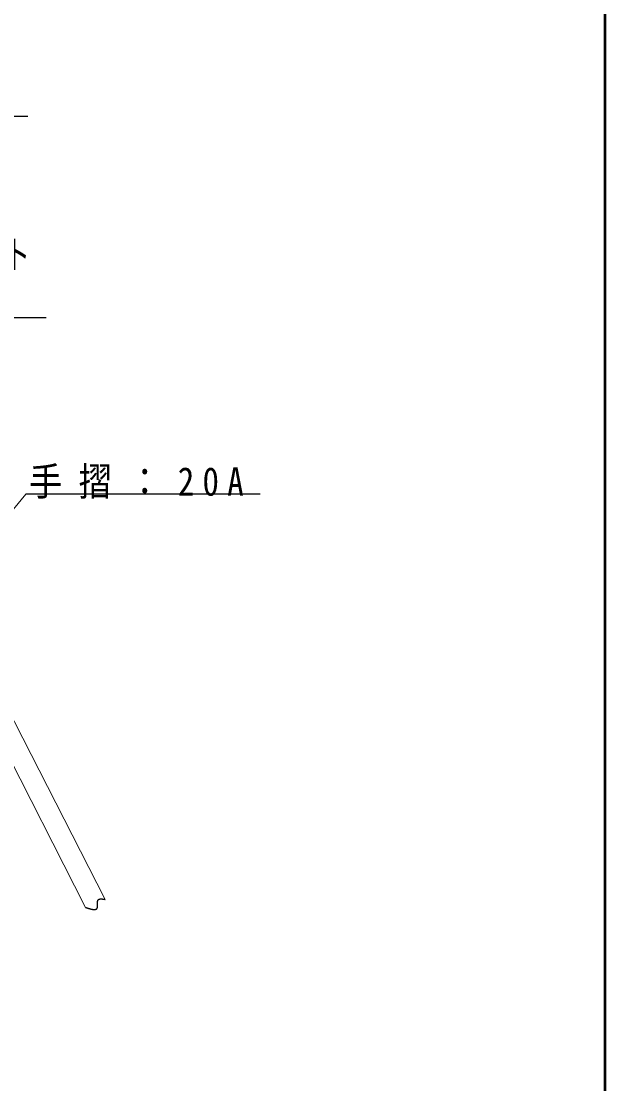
# Model space of a CAD drawing. Units: millimetres at full size; details may follow other scales. Extents: x 0 to 15000, y -1655 to 10280.
# Drawn here: x 13502 to 15000, y 2068 to 4794 of the extents above; entities that cross this region are included whole.
import ezdxf

# ---------------------------------------------------------------- set-up
doc = ezdxf.new("R2010")
doc.units = ezdxf.units.MM
for name, color, linetype, lineweight in [('外形', 2, 'Continuous', 25), ('文字', 2, 'Continuous', 13), ('補助', 2, 'Continuous', 25)]:
    doc.layers.add(name, color=color, linetype=linetype, lineweight=lineweight)
doc.styles.add('ＭＳ ゴシック', font='')
doc.styles.get('ＭＳ ゴシック').set_extended_font_data('MS Gothic')

msp = doc.modelspace()

# ---------------------------------------------------------------- linework, layer by layer
at = {"layer": '外形', "color": 7, "lineweight": 13}
for p, q in [((13101.726, 3744.312), (13717.94, 2540.629)), ((13052.932, 3720.548), (13667.488, 2520.1))]:
    msp.add_line(p, q, dxfattribs=at)
at = {"layer": '外形', "color": 7, "lineweight": 50}
msp.add_lwpolyline([(0, 0), (0, 10280), (15000, 10280), (15000, 0)], close=True, dxfattribs=at)
at = {"layer": '文字', "lineweight": 25}
for p, q in [((12779.572, 4550.309), (13519.273, 4550.309)), ((13566.098, 4032.992), (12699.634, 4032.992)), ((14115.502, 3581.039), (13513.568, 3581.039))]:
    msp.add_line(p, q, dxfattribs=at)
at = {"layer": '文字'}
msp.add_line((13311.412, 3334.722), (13513.568, 3581.039), dxfattribs=at)
at = {"layer": '補助'}
msp.add_open_spline([(13667.488, 2520.1), (13667.836, 2519.987), (13668.183, 2519.875), (13668.531, 2519.763), (13668.878, 2519.652), (13669.226, 2519.541), (13669.574, 2519.43), (13669.922, 2519.319), (13670.27, 2519.209), (13670.619, 2519.099), (13670.967, 2518.99), (13671.315, 2518.88), (13671.663, 2518.771), (13672.012, 2518.662), (13672.36, 2518.553), (13672.709, 2518.445), (13673.058, 2518.337), (13673.407, 2518.229), (13673.756, 2518.123), (13674.105, 2518.016), (13674.455, 2517.91), (13674.805, 2517.805), (13675.154, 2517.701), (13675.504, 2517.597), (13675.855, 2517.494), (13676.205, 2517.392), (13676.556, 2517.29), (13676.907, 2517.191), (13677.258, 2517.091), (13677.61, 2516.992), (13677.962, 2516.896), (13678.314, 2516.799), (13678.667, 2516.704), (13679.02, 2516.611), (13679.373, 2516.517), (13679.726, 2516.426), (13680.08, 2516.337), (13680.434, 2516.248), (13680.789, 2516.161), (13681.144, 2516.077), (13681.5, 2515.992), (13681.855, 2515.91), (13682.212, 2515.832), (13682.569, 2515.753), (13682.926, 2515.677), (13683.284, 2515.605), (13683.642, 2515.533), (13684, 2515.464), (13684.36, 2515.399), (13684.719, 2515.335), (13685.079, 2515.274), (13685.44, 2515.218), (13685.801, 2515.163), (13686.162, 2515.111), (13686.525, 2515.066), (13686.887, 2515.022), (13687.25, 2514.982), (13687.614, 2514.95), (13687.977, 2514.918), (13688.342, 2514.891), (13688.706, 2514.875), (13689.071, 2514.859), (13689.436, 2514.849), (13689.801, 2514.851), (13690.166, 2514.854), (13690.532, 2514.865), (13690.896, 2514.891), (13691.26, 2514.918), (13691.624, 2514.953), (13691.985, 2515.009), (13692.345, 2515.065), (13692.705, 2515.134), (13693.058, 2515.227), (13693.41, 2515.32), (13693.761, 2515.429), (13694.098, 2515.567), (13694.435, 2515.704), (13694.768, 2515.864), (13695.078, 2516.054), (13695.387, 2516.244), (13695.687, 2516.463), (13695.955, 2516.707), (13696.224, 2516.95), (13696.475, 2517.224), (13696.691, 2517.516), (13696.908, 2517.807), (13697.093, 2518.128), (13697.253, 2518.454), (13697.413, 2518.781), (13697.541, 2519.127), (13697.65, 2519.474), (13697.76, 2519.821), (13697.841, 2520.179), (13697.91, 2520.537), (13697.98, 2520.895), (13698.026, 2521.259), (13698.066, 2521.621), (13698.107, 2521.984), (13698.134, 2522.348), (13698.155, 2522.713), (13698.177, 2523.077), (13698.189, 2523.442), (13698.198, 2523.807), (13698.206, 2524.172), (13698.207, 2524.538), (13698.205, 2524.903), (13698.204, 2525.268), (13698.197, 2525.633), (13698.189, 2525.998), (13698.182, 2526.363), (13698.17, 2526.728), (13698.159, 2527.093), (13698.147, 2527.458), (13698.133, 2527.823), (13698.12, 2528.188), (13698.107, 2528.552), (13698.093, 2528.917), (13698.082, 2529.282), (13698.07, 2529.647), (13698.058, 2530.012), (13698.05, 2530.377), (13698.041, 2530.742), (13698.033, 2531.107), (13698.031, 2531.472), (13698.028, 2531.837), (13698.027, 2532.203), (13698.033, 2532.568), (13698.039, 2532.933), (13698.048, 2533.298), (13698.066, 2533.662), (13698.085, 2534.027), (13698.107, 2534.392), (13698.142, 2534.755), (13698.177, 2535.118), (13698.219, 2535.482), (13698.278, 2535.842), (13698.337, 2536.202), (13698.404, 2536.562), (13698.495, 2536.915), (13698.586, 2537.268), (13698.687, 2537.622), (13698.823, 2537.96), (13698.958, 2538.297), (13699.115, 2538.632), (13699.307, 2538.94), (13699.499, 2539.248), (13699.725, 2539.543), (13699.974, 2539.807), (13700.222, 2540.072), (13700.503, 2540.315), (13700.798, 2540.526), (13701.093, 2540.738), (13701.416, 2540.918), (13701.744, 2541.076), (13702.072, 2541.233), (13702.417, 2541.361), (13702.764, 2541.472), (13703.111, 2541.584), (13703.468, 2541.67), (13703.825, 2541.744), (13704.182, 2541.817), (13704.544, 2541.87), (13704.907, 2541.913), (13705.269, 2541.956), (13705.634, 2541.984), (13705.998, 2542.003), (13706.362, 2542.023), (13706.728, 2542.03), (13707.093, 2542.031), (13707.458, 2542.031), (13707.823, 2542.022), (13708.188, 2542.008), (13708.553, 2541.993), (13708.917, 2541.971), (13709.281, 2541.944), (13709.646, 2541.918), (13710.009, 2541.885), (13710.372, 2541.848), (13710.736, 2541.811), (13711.098, 2541.768), (13711.461, 2541.723), (13711.823, 2541.678), (13712.185, 2541.628), (13712.546, 2541.576), (13712.908, 2541.525), (13713.269, 2541.469), (13713.629, 2541.412), (13713.99, 2541.355), (13714.35, 2541.295), (13714.71, 2541.234), (13715.07, 2541.172), (13715.43, 2541.11), (13715.789, 2541.045), (13716.148, 2540.98), (13716.507, 2540.913), (13716.866, 2540.844), (13717.224, 2540.774), (13717.582, 2540.702), (13717.94, 2540.629)], degree=3, knots=[0, 0, 0, 0, 1, 1, 1, 2, 2, 2, 3, 3, 3, 4, 4, 4, 5, 5, 5, 6, 6, 6, 7, 7, 7, 8, 8, 8, 9, 9, 9, 10, 10, 10, 11, 11, 11, 12, 12, 12, 13, 13, 13, 14, 14, 14, 15, 15, 15, 16, 16, 16, 17, 17, 17, 18, 18, 18, 19, 19, 19, 20, 20, 20, 21, 21, 21, 22, 22, 22, 23, 23, 23, 24, 24, 24, 25, 25, 25, 26, 26, 26, 27, 27, 27, 28, 28, 28, 29, 29, 29, 30, 30, 30, 31, 31, 31, 32, 32, 32, 33, 33, 33, 34, 34, 34, 35, 35, 35, 36, 36, 36, 37, 37, 37, 38, 38, 38, 39, 39, 39, 40, 40, 40, 41, 41, 41, 42, 42, 42, 43, 43, 43, 44, 44, 44, 45, 45, 45, 46, 46, 46, 47, 47, 47, 48, 48, 48, 49, 49, 49, 50, 50, 50, 51, 51, 51, 52, 52, 52, 53, 53, 53, 54, 54, 54, 55, 55, 55, 56, 56, 56, 57, 57, 57, 58, 58, 58, 59, 59, 59, 60, 60, 60, 61, 61, 61, 62, 62, 62, 63, 63, 63, 64, 64, 64, 65, 65, 65, 66, 66, 66, 66], dxfattribs=at)

# ---------------------------------------------------------------- texts
at = {"layer": '文字', "char_height": 73.13, "attachment_point": 7, "style": 'ＭＳ ゴシック'}
for s, insert in [('\\T1.64;\\W0.65;六角穴付きボルト', (12715.299, 4150.751)), ('\\T1.5;\\W0.85;手摺：20A', (13522.472, 3568.714))]:
    msp.add_mtext(s, dxfattribs=dict(at, insert=insert))

doc.saveas('drawing.dxf')
